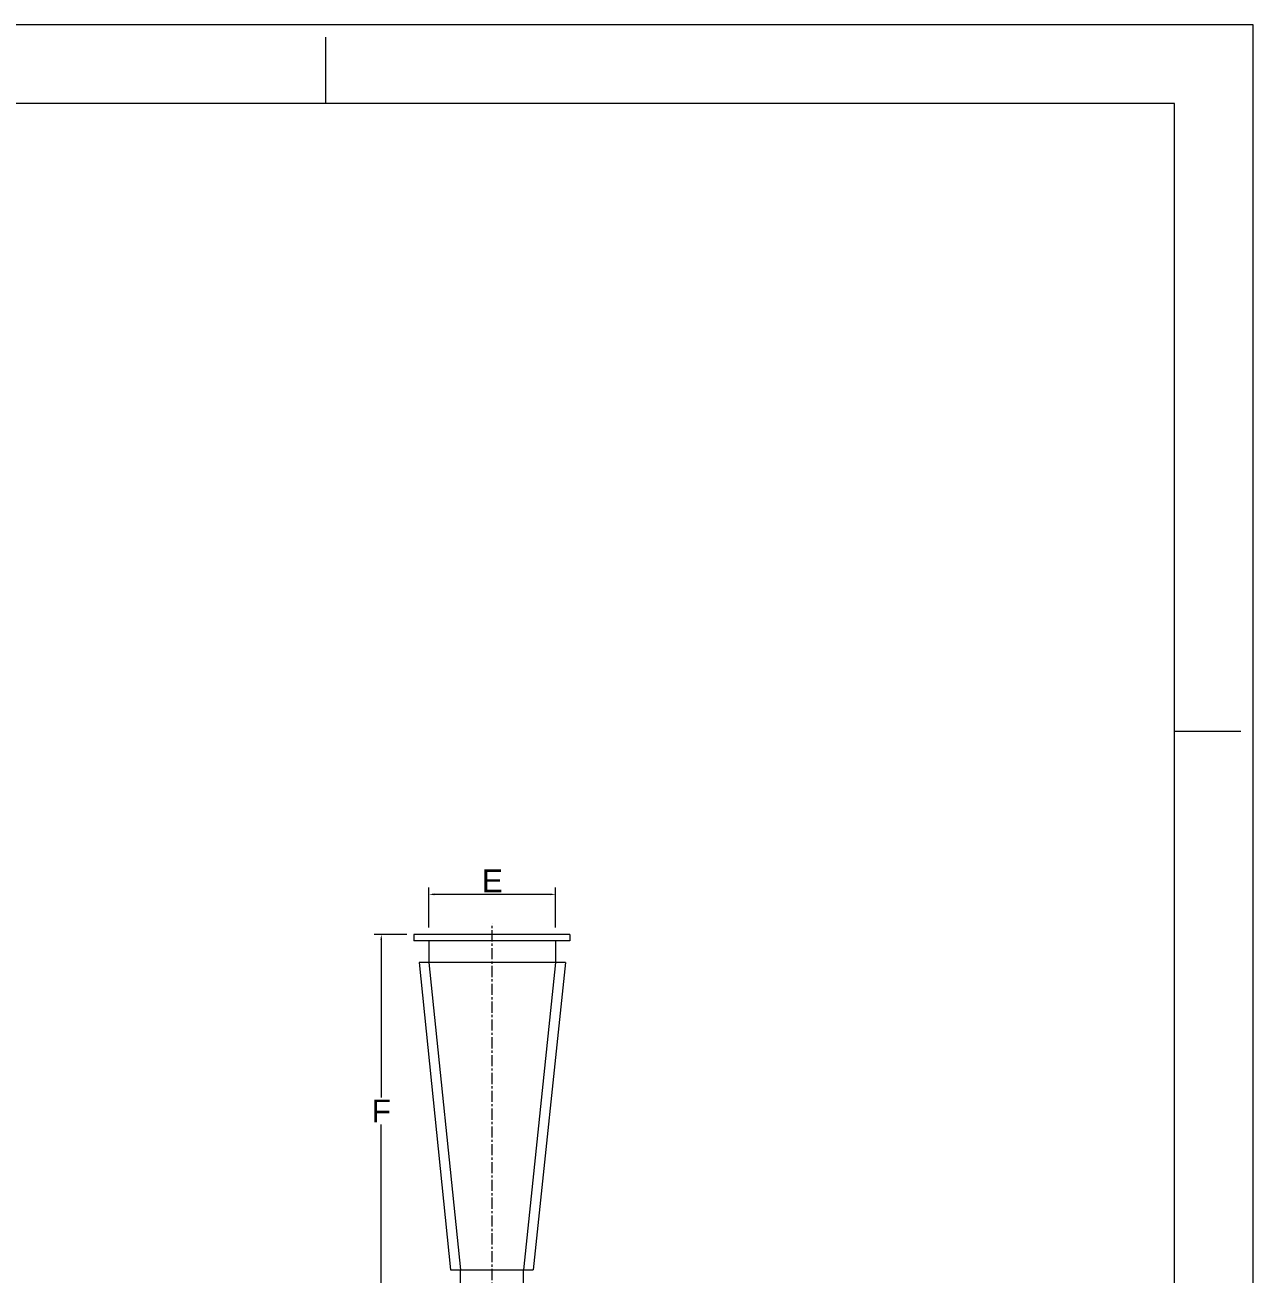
# Model space of a CAD drawing. Header units: inches. Extents: x 36 to 31738, y 79 to 24233.
# Drawn here: x 21241 to 31738, y 13555 to 24233 of the extents above; entities that cross this region are included whole.
import ezdxf
from ezdxf.enums import TextEntityAlignment as Align

# ---------------------------------------------------------------- set-up
doc = ezdxf.new("R2010")
doc.units = ezdxf.units.IN
doc.header["$MEASUREMENT"] = 0
doc.linetypes.add('CENTER', pattern=[50.8, 31.75, -6.35, 6.35, -6.35])
doc.layers.get('Defpoints').update_dxf_attribs({"lineweight": 5})
doc.layers.add('CAXA1', color=5, linetype='CENTER', lineweight=5)
doc.layers.add('Title Block', color=7, linetype='Continuous', lineweight=5)
doc.styles.add('ACANSTS', font='romans.shx', dxfattribs={"height": 1})
doc.styles.add('Roman', font='arial.ttf')
doc.styles.get("Standard").update_dxf_attribs({"font": 'arial.ttf'})
doc.dimstyles.new('ISO-25', dxfattribs={"dimscale": 30, "dimtxt": 1.5, "dimasz": 1.5, "dimexe": 2, "dimexo": 2, "dimtad": 1, "dimtih": 1, "dimtoh": 1, "dimdec": 1, "dimlfac": 0.03937, "dimdsep": 46, "dimtxsty": 'Standard', "dimcen": 2.5, "dimclrd": 7, "dimclre": 7, "dimclrt": 7, "dimadec": 0, "dimazin": 0, "dimtfac": 1, "dimtdec": 1, "dimtmove": 0, "dimatfit": 3, "dimfxl": 1, "dimlwd": 5, "dimlwe": 5, "dimarcsym": 0})

# ---------------------------------------------------------------- blocks, each defined once
blk = doc.blocks.new('LONE STAR BLOWER TITLE BLOCK (SIZE A)')
at = {"layer": 'Title Block', "lineweight": 15}
for p, q in [((23.625, 18), (0, 18)), ((23.625, 0), (23.625, 18)), ((17.7188, 17.5), (17.7188, 17.9219)), ((23.125, 17.5), (0.5, 17.5)), ((23.125, 17.5), (0.5, 17.5)), ((23.125, 0.5), (23.125, 17.5)), ((23.125, 13.5), (23.5469, 13.5))]:
    blk.add_line(p, q, dxfattribs=at)
at = {"layer": 'Title Block', "lineweight": 15, "style": 'ACANSTS'}
for tag, p, height in [('DRAWN_BY', (14.7817, 2.2896), 0.135), ('DRAWN_DATE', (15.8526, 2.3021), 0.135), ('DRAWING_SUBTITLE', (17.7236, 1.9768), 0.2025), ('CHECKED_BY', (14.804, 1.9438), 0.135), ('CHECK_DATE', (15.8339, 1.9487), 0.135), ('DRAWING_SUBTITLE', (17.7211, 1.5494), 0.2025), ('ENGINEER', (14.7979, 1.6123), 0.135), ('ENG_DATE', (15.8249, 1.6112), 0.135), ('MANUFACTURING', (14.7936, 1.2748), 0.135), ('MFG_DATE', (15.826, 1.2778), 0.135), ('CONTROL', (14.7936, 0.9373), 0.135), ('CONTROL_DATE', (15.826, 0.9403), 0.135), ('CAGE_CODE', (17.9275, 0.9163), 0.135), ('MODEL_FILE_NAME', (9.0607, 0.6111), 0.135), ('APPROVED_BY', (14.7823, 0.5726), 0.135), ('APPROVAL_DATE', (15.8177, 0.5698), 0.135)]:
    blk.add_attdef(tag, p, '', height=height, dxfattribs=at)
at = {"layer": 'Title Block', "lineweight": 15, "style": 'Roman', "flags": 8}
for tag, height, p in [('DWG_NUMBER', 0.2812, (19.0664, 1.1474)), ('SCALE', 0.135, (18.1035, 0.7041)), ('SHEETNUMBER', 0.135, (21.2556, 0.7041)), ('TOTA_SHEETS', 0.135, (21.8939, 0.7016))]:
    blk.add_attdef(tag, text='', height=height, dxfattribs=at).set_placement(p, align=Align.TOP_LEFT)
at = {"layer": 'Title Block', "lineweight": 15, "style": 'ACANSTS'}
blk.add_attdef('REVISION', text='', height=0.135, dxfattribs=at).set_placement((22.8495, 0.8933), align=Align.CENTER)
blk = doc.blocks.new('*D136')
at = {"color": 7, "linetype": 'Continuous', "lineweight": 5, "transparency": 16777216}
for p, q in [((24694, 16518), (24694, 16860)), ((25731, 16800), (24739, 16800)), ((25776, 16518), (25776, 16860))]:
    blk.add_line(p, q, dxfattribs=at)
at = {"color": 7, "transparency": 16777216}
for points in [[(24739, 16808), (24739, 16793), (24694, 16800)], [(25731, 16808), (25731, 16793), (25776, 16800)]]:
    blk.add_solid(points, dxfattribs=at)
at = {"layer": 'Defpoints', "color": 0, "transparency": 16777216}
for p in [(24694, 16800), (24694, 16458), (25776, 16458)]:
    blk.add_point(p, dxfattribs=at)
at = {"color": 7, "lineweight": 5, "transparency": 16777216, "insert": (25235, 16916), "char_height": 195, "attachment_point": 5, "style": 'Roman'}
blk.add_mtext('E', dxfattribs=at)
blk = doc.blocks.new('*D137')
at = {"color": 7, "linetype": 'Continuous', "lineweight": 5, "transparency": 16777216}
for p, q in [((24506, 16458), (24227, 16458)), ((24287, 16413), (24287, 15064)), ((24287, 13395), (24287, 14832)), ((24817, 13350), (24227, 13350))]:
    blk.add_line(p, q, dxfattribs=at)
at = {"color": 7, "transparency": 16777216}
for points in [[(24279, 16413), (24294, 16413), (24287, 16458)], [(24279, 13395), (24294, 13395), (24287, 13350)]]:
    blk.add_solid(points, dxfattribs=at)
at = {"layer": 'Defpoints', "color": 0, "transparency": 16777216}
for p in [(24566, 16458), (24287, 13350), (24877, 13350)]:
    blk.add_point(p, dxfattribs=at)
at = {"color": 7, "lineweight": 5, "transparency": 16777216, "insert": (24287, 14948), "char_height": 195, "attachment_point": 5, "style": 'Roman'}
blk.add_mtext('F', dxfattribs=at)

msp = doc.modelspace()

# ---------------------------------------------------------------- linework, layer by layer
at = {"color": 7, "lineweight": 5}
for p, q in [((25898.62, 16458.08), (24565.81, 16458.08)), ((24565.81, 16458.08), (24565.81, 16403.1)), ((25898.62, 16458.08), (25898.62, 16403.1)), ((25898.62, 16403.1), (24565.81, 16403.1)), ((24694.31, 16403.1), (24694.31, 16219.01)), ((25775.98, 16403.1), (25775.98, 16219.01)), ((25860.11, 16219.01), (24610.19, 16219.01)), ((24610.19, 16219.01), (24879.15, 13589.24)), ((24694.31, 16219.01), (24963.26, 13589.24)), ((25775.98, 16219.01), (25501.17, 13589.24)), ((25860.11, 16219.01), (25585.3, 13589.24)), ((24879.15, 13589.24), (25585.3, 13589.24)), ((24963.26, 13388.42), (24963.26, 13589.24)), ((25501.17, 13388.42), (25501.17, 13589.24))]:
    msp.add_line(p, q, dxfattribs=at)
at = {"layer": 'CAXA1', "linetype": 'CENTER', "lineweight": 5, "ltscale": 3}
msp.add_line((25235.15, 13045.36), (25235.15, 16552.26), dxfattribs=at)

# ---------------------------------------------------------------- block references
at = {"xscale": 1341.885352952126, "yscale": 1341.885352952126, "zscale": 1341.885352952126}
msp.add_blockref('LONE STAR BLOWER TITLE BLOCK (SIZE A)', (35.72, 78.9), dxfattribs=at)

# ---------------------------------------------------------------- dimensions: what is measured, and where the dimension line sits
at = {"color": 7, "lineweight": 5}
for base, p1, p2, angle, text, picture, middle in [((24694.31, 16800.1), (25775.98, 16458.08), (24694.31, 16458.08), 180, 'E', '*D136', (25235.14, 16800.1)), ((24286.64, 13350.17), (24565.81, 16458.08), (24876.6, 13350.17), 90, 'F', '*D137', (24286.64, 14948.19))]:
    dim = msp.add_linear_dim(base=base, p1=p1, p2=p2, angle=angle, text=text, dimstyle='ISO-25', override={"dimtxt": 6.5, "dimpost": '\\X', "dimtxsty": 'Roman', "dimtmove": 1}, dxfattribs=at)
    dim.commit()
    dim.dimension.update_dxf_attribs({"geometry": picture, "text_midpoint": middle, "dimtype": 160})

doc.saveas('drawing.dxf')
